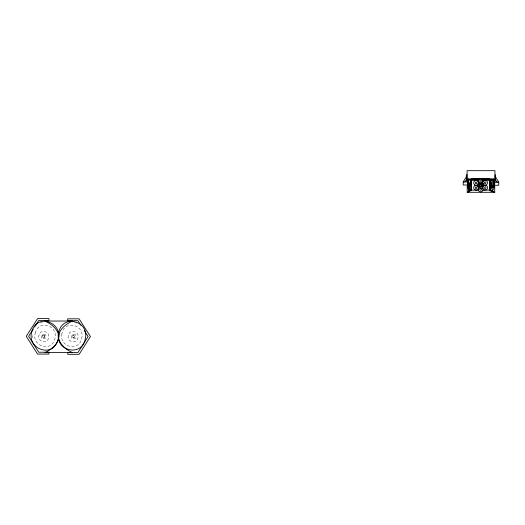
<?xml version="1.0" encoding="UTF-8"?>
<svg xmlns="http://www.w3.org/2000/svg" width="525" height="525" viewBox="0 0 525 525"><rect width="100%" height="100%" fill="white"/><g stroke="black" fill="none" stroke-linecap="round" stroke-linejoin="round"><path stroke-width="0.39" stroke-dasharray="2.62 1.97" d="M44.54 337.221L44.691 336.906A1.444 1.444 0 0 0 44.632 335.875M74.242 337.378L74.399 337.116A1.352 1.352 0 0 0 74.452 336.177L73.625 335.377L72.43 336.046A1.352 1.352 0 0 0 72.384 336.978L73.493 337.798L74.445 337.063A1.444 1.444 0 0 0 74.504 336.033L73.874 335.265A1.162 1.162 0 0 0 72.922 335.206L72.207 335.882A1.444 1.444 0 0 0 72.155 336.912L72.785 337.68A1.162 1.162 0 0 0 73.73 337.746L74.025 337.588M44.33 337.483L44.756 336.912A1.444 1.444 0 0 0 44.697 335.882L44.205 335.35M43.037 335.265L42.407 336.033A1.444 1.444 0 0 0 42.459 337.063M44.395 337.49L44.054 337.673A1.162 1.162 0 0 1 43.109 337.739M39.926 323.052L42.466 322.133M74.438 322.133L76.978 323.052M42.814 337.582L43.175 337.746M44.52 335.593L43.916 335.199A1.162 1.162 0 0 0 42.965 335.258L42.335 336.026A1.444 1.444 0 0 0 42.394 337.057L42.643 337.352M32.169 335.475L32.288 337.641M494.95 182.93L494.95 184.498M61.878 333.802C58.898 347.366 79.538 352.157 81.808 337.982C84.787 324.417 64.148 319.62 61.878 333.802M68.243 335.626C66.55 342.156 77.149 344.544 78.008 337.673C79.695 331.137 69.103 328.755 68.243 335.626M35.47 332.318C30.765 345.155 50.413 353.266 54.659 339.458C59.364 326.622 39.716 318.517 35.47 332.318M39.08 334.897C36.566 341.066 46.653 345.102 48.484 338.402C51.004 332.227 40.911 328.191 39.08 334.897M45.222 334.688L41.521 334.688L41.521 338.382L45.222 338.382L45.222 334.688M75.292 334.688L71.597 334.688L71.597 338.382L75.292 338.382L75.292 334.688"/><path stroke-width="0.79" d="M482.947 180.423L490.875 180.423L492.529 191.054L490.481 191.054M467.782 185.476C468.562 183.77 467.683 186.552 468.287 185.502M467.782 184.341C468.562 182.628 467.683 185.41 468.287 184.36M467.782 183.199C468.562 181.486 467.683 184.275 468.287 183.218M467.782 182.063C468.562 180.351 467.683 183.133 468.287 182.083M467.782 180.843C468.562 179.137 467.683 181.919 468.287 180.869M468.044 185.83L468.484 186.493C468.93 187.779 467.716 184.702 468.549 185.85L468.543 186.29M468.274 186.723C469.573 185.22 467.998 187.582 468.937 186.952M468.333 186.952L468.339 186.073M482.921 184.026L483.427 183.927L483.249 184.413M469.317 187.773L469.317 183.107M491.689 186.388L491.597 182.995L491.137 183.054M469.973 191.067L469.074 191.067L470.485 180.423L478.216 180.423M478.314 180.023L478.354 181.88M467.847 181.073L467.847 180.2M468.228 180.2L468.221 181.073M467.847 182.293L467.847 181.414M468.228 181.414L468.221 182.293M467.847 183.428L467.847 182.556M468.228 182.556L468.221 183.428M467.847 184.57L467.847 183.691M468.228 183.691L468.221 184.57M467.847 185.706L467.847 184.833M468.228 184.833L468.103 186.493M477.98 184.433C478.295 181.912 477.973 188.573 478.019 186.158M493.375 180.613L493.848 180.37L493.848 181.243L493.382 181.046L493.848 180.37M493.487 181.237L493.48 180.364M493.375 181.827L493.841 181.584L493.848 182.457L493.375 182.26L493.841 181.584M493.48 182.451L493.48 181.578M493.369 182.963L493.835 182.72L493.841 183.593L493.369 182.963L493.946 182.91M492.253 186.467C493.553 186.821 492.568 185.857 492.621 187.346L492.148 186.716L492.719 186.657M493.474 183.586L493.474 182.713M493.835 182.72L493.841 183.593M493.362 184.098L493.835 183.855L493.835 184.734L493.362 184.098L493.835 183.855M492.253 187.34L492.358 186.651M492.647 186.382L492.148 186.716M492.542 187.071L493.014 187.268L493.014 185.863L493.828 185.87L493.828 184.997L493.356 185.673L493.461 184.984M493.467 184.721L493.467 183.848M493.382 186.743L493.382 185.87L493.382 186.743L493.126 186.487M493.828 184.997L493.828 185.87M493.014 187.268L493.014 185.863M491.741 188.278L492.693 186.198L492.693 179.944L490.37 180.232M492.529 191.054L494.74 186.198L492.693 186.198M464.809 182.201L466.791 178.717M468.011 184.99L463.221 184.99L463.221 181.867L466.791 176M33.272 329.017L28.599 336.302L38.732 352.223L48.904 352.242L48.897 354.073L37.557 354.06L26.25 336.295L37.629 318.577L48.969 318.596L48.969 320.434L38.797 320.414L34.552 327.036M469.002 186.303L467.217 186.198L467.217 192.301L470.485 190.122L478.662 190.122M468.116 192.301L471.384 190.122L471.384 179.209L479.916 179.038M489.983 179.511L493.841 179.032L493.841 186.605M489.983 180.423L493.841 179.944L492.233 179.944M476.182 179.268L479.384 179.11M468.116 187.727L468.116 179.032L479.371 179.032M493.841 179.032L480.979 179.032L485.887 179.294M470.531 179.183L479.371 179.183M480.979 179.183L491.433 179.183M471.384 179.209L479.791 179.209M481.366 179.209L489.983 179.209L489.983 190.122L493.841 192.301M492.233 180.095L493.841 180.095M467.788 180.41L468.287 180.429M467.788 181.624L468.287 181.643M463.221 181.867L468.805 181.867M493.966 182.142L498.75 182.142L498.75 185.266L493.966 185.266M467.788 182.759L468.287 182.785M470.216 183.107L468.871 183.107L468.871 187.773L469.77 187.773M467.788 183.901L468.287 183.921M479.023 184.531L482.331 184.531M467.788 185.043L468.287 185.062M482.029 186.204L479.325 186.506M478.301 186.605L482.921 186.605L482.921 183.947L478.354 184.032M468.398 186.743L469.002 186.743M482.705 190.122L490.875 190.122L494.74 192.301L494.74 186.198M467.217 192.301L494.74 192.301M481.471 179.038L489.983 179.209M493.592 180.548L493.953 180.554M493.592 180.987L493.953 180.994M493.382 181.046L493.848 181.243M493.585 181.762L493.946 181.768M493.585 182.201L493.953 182.208M493.375 182.26L493.848 182.457M493.369 183.402L493.946 183.343M493.572 184.039L493.94 184.045M493.572 184.472L493.94 184.478M493.362 184.537L493.835 184.734M493.356 185.24L493.933 185.181M493.356 185.673L493.933 185.62M492.909 186.113L493.487 186.053M493.487 186.493L493.021 186.736M492.358 187.09L493.119 187.012M492.148 187.149L492.621 187.346M468.116 179.032L471.384 179.511M468.116 179.944L471.384 180.423M483.236 186.106L483.381 186.559L482.934 186.736M80.876 325.297L77.897 320.663L67.732 320.677L67.725 318.839L79.072 318.819L90.451 336.545L79.144 354.303L67.797 354.322L67.797 352.485L77.962 352.465L88.102 336.545L84.276 330.592M495.18 176.282L498.75 182.142M495.18 178.999L497.162 182.477M468.11 186.178L469.704 190.372M467.217 186.198L469.074 191.067M482.81 179.937L482.934 181.414L482.947 179.209M493.743 180.62L493.743 181.059M493.736 181.834L493.736 182.267M493.73 184.104L493.73 184.544M492.542 186.631L492.509 187.156M495.18 174.53L495.18 180.744M494.95 182.188L494.95 170.677L467.079 170.677L467.079 182.188M490.711 180.423L490.711 190.122M489.818 180.423L489.818 190.122M483.039 179.183L483.039 178.73L478.938 178.73L478.938 179.183M482.029 184.531L482.029 186.506M478.216 179.209L478.216 181.414M471.522 180.423L471.522 190.122M470.623 180.423L470.623 190.122M466.85 174.346L466.85 180.567M479.141 182.864A2.428 2.428 0 0 1 478.754 179.301A2.428 2.428 0 0 1 482.337 179.228A2.428 2.428 0 0 1 482.101 182.805M480.165 181.63A0.833 0.833 0 0 1 479.896 180.429A0.833 0.833 0 0 1 481.117 180.265A0.833 0.833 0 0 1 481.169 181.499M481.202 186.257A0.682 0.682 0 0 1 481.005 187.162A0.682 0.682 0 0 1 480.086 187.038A0.682 0.682 0 0 1 480.126 186.119M479.929 183.947A0.682 0.682 0 0 1 480.611 183.258A0.682 0.682 0 0 1 481.294 183.947M476.949 187.602A0.833 0.833 0 0 1 475.945 188.534A0.833 0.833 0 0 1 475.414 187.268A0.833 0.833 0 0 1 476.779 187.202M483.453 185.817A2.428 2.428 0 0 1 487.351 186.624A2.428 2.428 0 0 1 485.258 190.017A2.428 2.428 0 0 1 482.79 186.893M484.837 186.802A0.833 0.833 0 0 1 485.94 187.445A0.833 0.833 0 0 1 485.113 188.423A0.833 0.833 0 0 1 484.293 187.438M484.253 182.923A0.833 0.833 0 0 1 485.146 181.939A0.833 0.833 0 0 1 485.861 183.054A0.833 0.833 0 0 1 484.601 183.461M482.429 187.773A2.428 2.428 0 0 1 482.317 191.212A2.428 2.428 0 0 1 478.885 191.1A2.428 2.428 0 0 1 478.997 187.661M481.202 188.803A0.833 0.833 0 0 1 481.241 190.03A0.833 0.833 0 0 1 480.014 189.971A0.833 0.833 0 0 1 480.185 188.751M476.752 183.468A0.833 0.833 0 0 1 475.427 183.376A0.833 0.833 0 0 1 475.86 182.123A0.833 0.833 0 0 1 476.956 182.864M58.642 332.909C54.639 351.107 82.333 357.538 85.378 338.513C89.381 320.316 61.688 313.884 58.642 332.909M59.069 333.848C59.561 342.727 52.48 349.269 44.966 352.531L72.365 352.531C64.851 349.269 57.77 342.727 58.262 333.848C56.3 327.646 50.544 323.748 44.966 321.037L72.365 321.037C66.787 323.748 61.031 327.646 59.069 333.848M32.025 330.921C25.712 348.141 52.073 359.021 57.77 340.502C64.083 323.275 37.721 312.401 32.025 330.921M482.331 184.229L479.023 184.229L479.023 186.506L482.331 186.506L482.331 184.229M481.766 184.741L479.679 184.741L479.679 186.034L481.766 186.034L481.766 184.741M479.095 187.904A3.038 3.038 0 0 0 483.65 185.273A3.038 3.038 0 0 0 479.095 182.641A3.038 3.038 0 0 0 479.095 187.904M474.442 189.479A2.428 2.428 0 0 0 478.485 188.285A2.428 2.428 0 0 0 475.433 185.384A2.428 2.428 0 0 0 474.442 189.479M483.479 184.603A2.428 2.428 0 0 0 487.462 183.238A2.428 2.428 0 0 0 484.286 180.475A2.428 2.428 0 0 0 483.479 184.603M474.81 184.957A2.428 2.428 0 0 0 478.551 183.035A2.428 2.428 0 0 0 475.013 180.751A2.428 2.428 0 0 0 474.81 184.957"/></g></svg>
